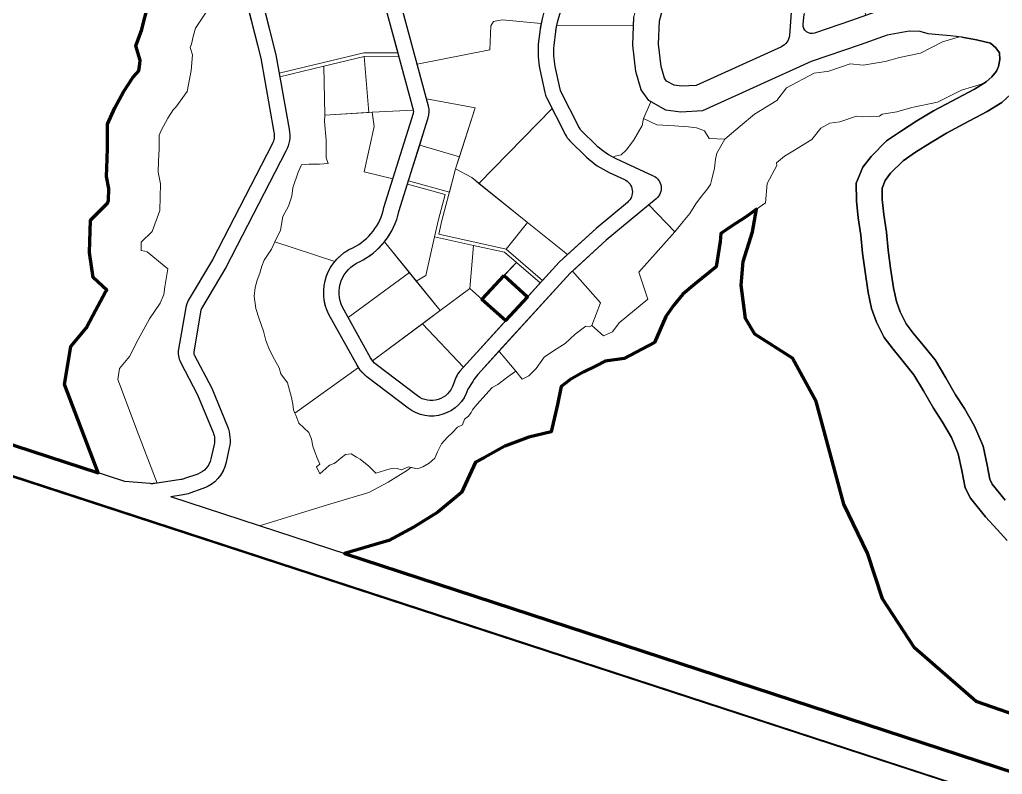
# Model space of a CAD drawing. Header units: millimetres. Extents: x 217071 to 255721, y 463380 to 469875.
# Drawn here: x 240326 to 240898, y 466679 to 467118 of the extents above; entities that cross this region are included whole.
import ezdxf

# ---------------------------------------------------------------- set-up
doc = ezdxf.new("R2010")
doc.units = ezdxf.units.MM
for name, color, linetype, lineweight in [('International_Boundary', 1, 'Continuous', 35), ('P_Dryport', 252, 'Continuous', 0), ('P_Industrial small', 233, 'Continuous', 0), ('P_Parking', 253, 'Continuous', 0), ('P_Protected Zone', 102, 'Continuous', 0), ('P_Residential', 2, 'Continuous', 0), ('P_Service', 33, 'Continuous', 0), ('P_Steep Slope', 74, 'Continuous', 0), ('PROPOSED ROAD', 250, 'Continuous', 30)]:
    doc.layers.add(name, color=color, linetype=linetype, lineweight=lineweight)
doc.layers.add('P_Biological Co', color=62, linetype='Continuous', lineweight=0, true_color=0xa0d600)
doc.layers.add('P_Recreation', color=53, linetype='Continuous', lineweight=0, true_color=0xd1d969)

msp = doc.modelspace()

# ---------------------------------------------------------------- linework, layer by layer
at = {"layer": 'International_Boundary'}
msp.add_lwpolyline([(240311.92, 466855.34), (238835.16, 467337.35), (237536.53, 467368.17), (237536.53, 466868.02), (238749.86, 466839.24), (240156.77, 466380.02), (241406.03, 465972.26), (242718.9, 465543.74), (243223.76, 465158.14), (243328.03, 465078.51), (243328.03, 465707.66), (242954.84, 465992.69), (241561.17, 466447.58)], close=True, dxfattribs=at)
msp.add_lwpolyline([(240311.92, 466855.34), (238835.16, 467337.35), (237536.53, 467368.17), (237536.53, 466868.02), (238749.86, 466839.24), (240156.77, 466380.02), (241406.03, 465972.26), (242718.9, 465543.74), (243223.76, 465158.14), (243328.03, 465078.51), (243328.03, 465707.66), (242954.84, 465992.69), (241561.17, 466447.58)], close=True, dxfattribs=at)
at = {"layer": 'P_Biological Co'}
msp.add_lwpolyline([(241047.45, 466615.26), (239728.74, 467046.78), (239825.38, 466882.5), (240020.6, 466713.13), (240038.46, 466697.64), (240121.94, 466625.21)], dxfattribs=at)
msp.add_lwpolyline([(241047.45, 466615.26), (239728.74, 467046.78), (239825.38, 466882.5), (240020.6, 466713.13), (240038.46, 466697.64), (240121.94, 466625.21)], dxfattribs=at)
msp.add_lwpolyline([(241047.45, 466615.26), (239728.74, 467046.78), (239825.38, 466882.5), (240020.6, 466713.13), (240038.46, 466697.64), (240121.94, 466625.21)], dxfattribs=at)
at = {"layer": 'P_Dryport'}
for points in [[(240236.14, 466898.63), (240371.77, 466854.25), (240352.31, 466905.65), (240355.94, 466927.83), (240364.86, 466938.63), (240368.66, 466945.99), (240376.16, 466959.63), (240376.79, 466960.57), (240368.92, 466968.03), (240366.77, 466982.53), (240367.29, 467001.42), (240377.31, 467011.39), (240377.83, 467012.82), (240378.05, 467019.88), (240376.6, 467026.87), (240377.02, 467036.86), (240377.25, 467043.56), (240377.25, 467057.35), (240381.5, 467066.9), (240386.49, 467076.2), (240391.92, 467084.52), (240394.15, 467086.79), (240395.41, 467088.47), (240396.12, 467092.53), (240396.29, 467094.57), (240393.8, 467102.86), (240397.3, 467112.49), (240398.09, 467115.8), (240400.83, 467125.95)], [(240915.48, 466709.89), (240882.93, 466721.18), (240847.06, 466752.38), (240828.46, 466780.93), (240819.82, 466807.48), (240805.87, 466836.03), (240797.24, 466868.56), (240789.93, 466895.78), (240775.98, 466921.01), (240754.06, 466934.95), (240748.74, 466944.24), (240746.09, 466963.5), (240747.41, 466977.44), (240752.73, 466994.7), (240755.2, 467007.86), (240749.32, 467003.64), (240739.89, 466997.54), (240734.37, 466993.66), (240733.96, 466989), (240731.55, 466974.32), (240719.41, 466964.26), (240712.28, 466958.3), (240706.96, 466951.87), (240702.23, 466945.41), (240695.72, 466930.22), (240677.99, 466920.92), (240666.91, 466919.26), (240661.67, 466916.57), (240654.16, 466912.87), (240646.43, 466908.37), (240641.34, 466904.57), (240639.34, 466894.01), (240635.61, 466878.19), (240622.59, 466875.05), (240608.58, 466869.77), (240596.77, 466863.17), (240591.53, 466860.54), (240583.3, 466842.91), (240569.5, 466831.39), (240555.71, 466822.87), (240540.98, 466814.95), (240515.28, 466807.29), (240905.85, 466679.48)]]:
    msp.add_lwpolyline(points, dxfattribs=at)
at = {"layer": 'P_Dryport', "lineweight": 80}
for points in [[(240236.14, 466898.63), (240371.77, 466854.25), (240352.31, 466905.65), (240355.94, 466927.83), (240364.86, 466938.63), (240368.66, 466945.99), (240376.16, 466959.63), (240376.79, 466960.57), (240368.92, 466968.03), (240366.77, 466982.53), (240367.29, 467001.42), (240377.31, 467011.39), (240377.83, 467012.82), (240378.05, 467019.88), (240376.6, 467026.87), (240377.02, 467036.86), (240377.25, 467043.56), (240377.25, 467057.35), (240381.5, 467066.9), (240386.49, 467076.2), (240391.92, 467084.52), (240394.15, 467086.79), (240395.41, 467088.47), (240396.12, 467092.53), (240396.29, 467094.57), (240393.8, 467102.86), (240397.3, 467112.49), (240398.09, 467115.8), (240400.83, 467125.95)], [(240915.48, 466709.89), (240882.93, 466721.18), (240847.06, 466752.38), (240828.46, 466780.93), (240819.82, 466807.48), (240805.87, 466836.03), (240797.24, 466868.56), (240789.93, 466895.78), (240775.98, 466921.01), (240754.06, 466934.95), (240748.74, 466944.24), (240746.09, 466963.5), (240747.41, 466977.44), (240752.73, 466994.7), (240755.2, 467007.86), (240749.32, 467003.64), (240739.89, 466997.54), (240734.37, 466993.66), (240733.96, 466989), (240731.55, 466974.32), (240719.41, 466964.26), (240712.28, 466958.3), (240706.96, 466951.87), (240702.23, 466945.41), (240695.72, 466930.22), (240677.99, 466920.92), (240666.91, 466919.26), (240661.67, 466916.57), (240654.16, 466912.87), (240646.43, 466908.37), (240641.34, 466904.57), (240639.34, 466894.01), (240635.61, 466878.19), (240622.59, 466875.05), (240608.58, 466869.77), (240596.77, 466863.17), (240591.53, 466860.54), (240583.3, 466842.91), (240569.5, 466831.39), (240555.71, 466822.87), (240540.98, 466814.95), (240515.28, 466807.29), (240905.85, 466679.48)], [(240915.48, 466709.89), (240882.93, 466721.18), (240847.06, 466752.38), (240828.46, 466780.93), (240819.82, 466807.48), (240805.87, 466836.03), (240797.24, 466868.56), (240789.93, 466895.78), (240775.98, 466921.01), (240754.06, 466934.95), (240748.74, 466944.24), (240746.09, 466963.5), (240747.41, 466977.44), (240752.73, 466994.7), (240755.2, 467007.86), (240749.32, 467003.64), (240739.89, 466997.54), (240734.37, 466993.66), (240733.96, 466989), (240731.55, 466974.32), (240719.41, 466964.26), (240712.28, 466958.3), (240706.96, 466951.87), (240702.23, 466945.41), (240695.72, 466930.22), (240677.99, 466920.92), (240666.91, 466919.26), (240661.67, 466916.57), (240654.16, 466912.87), (240646.43, 466908.37), (240641.34, 466904.57), (240639.34, 466894.01), (240635.61, 466878.19), (240622.59, 466875.05), (240608.58, 466869.77), (240596.77, 466863.17), (240591.53, 466860.54), (240583.3, 466842.91), (240569.5, 466831.39), (240555.71, 466822.87), (240540.98, 466814.95), (240515.28, 466807.29), (240905.85, 466679.48)]]:
    msp.add_lwpolyline(points, dxfattribs=at)
at = {"layer": 'P_Industrial small'}
for points in [[(240628.08, 467103.98), (240628.08, 467103.98), (240629.09, 467112.57, -0.010253), (240629.74, 467115.96), (240606.94, 467118.07), (240601.96, 467117.08), (240600.44, 467114.56), (240599.8, 467100.58), (240557.53, 467092.29), (240562.97, 467072.13), (240591.32, 467066.89), (240579.95, 467031.24), (240589.28, 467026.26), (240593.5, 467022.86), (240636.08, 467066.51), (240632.85, 467072.89, -0.064091), (240631.82, 467075.78), (240628.92, 467089.19, -0.067301)], [(240683.03, 467103.31), (240683.52, 467114.77), (240638.63, 467114.51, 0.010958), (240638, 467111.29), (240637.04, 467103.11, 0.065895), (240637.74, 467090.99), (240640.62, 467077.68, 0.064091), (240640.88, 467076.96), (240651.96, 467055.1, 0.081498), (240652.53, 467054.31), (240662.41, 467044.61, 0.06178), (240671.55, 467038.15), (240672.8, 467038.62), (240676.35, 467039.49), (240679.21, 467042.13), (240683.49, 467047.8), (240688.51, 467056.58), (240689.38, 467060.64), (240693.63, 467070.39), (240692.5, 467071.03), (240687.96, 467077.32), (240684.78, 467087.93)], [(240683.03, 467103.31), (240683.52, 467114.77), (240638.63, 467114.51, 0.010958), (240638, 467111.29), (240637.04, 467103.11, 0.065895), (240637.74, 467090.99), (240640.62, 467077.68, 0.064091), (240640.88, 467076.96), (240651.96, 467055.1, 0.081498), (240652.53, 467054.31), (240662.41, 467044.61, 0.06178), (240671.55, 467038.15), (240672.8, 467038.62), (240676.35, 467039.49), (240679.21, 467042.13), (240683.49, 467047.8), (240688.51, 467056.58), (240689.38, 467060.64), (240693.63, 467070.39), (240692.5, 467071.03), (240687.96, 467077.32), (240684.78, 467087.93)], [(240591.32, 467066.89), (240562.97, 467072.13), (240564.14, 467067.81, -0.142604), (240564.01, 467061.1), (240559.04, 467045.17), (240582.23, 467038.37)], [(240532.47, 467055.98), (240531.39, 467064.25), (240503.7, 467062.5), (240503.5, 467058.79), (240504.49, 467048), (240504.47, 467044.08), (240504.52, 467037.74), (240505.75, 467034.37), (240500.64, 467034.05), (240494.4, 467034.01), (240490.16, 467033.58), (240488.19, 467029.35), (240485.24, 467020.21), (240484.64, 467015.36), (240482.73, 467009.64), (240479.24, 467003.65), (240477.92, 466995.68), (240474.7, 466988.88), (240509.54, 466977.28, -0.118256), (240520.15, 466985.38, 0.229406), (240538.22, 467008.72), (240543.44, 467025.42), (240526.66, 467029.6)], [(240555.42, 467063.78, 0.142604), (240555.45, 467065.46), (240531.39, 467064.25), (240531.53, 467062.84), (240532.47, 467055.98), (240526.66, 467029.6), (240543.44, 467025.42)], [(240643.93, 467051.03), (240636.08, 467066.51), (240593.5, 467022.86), (240621.75, 467000.09), (240645.02, 466981.34), (240661.69, 466996.61), (240679.93, 467011.69, 0.552983), (240678.17, 467025.12), (240669.31, 467029.19, -0.073062), (240656.22, 467038.08), (240646.23, 467047.89, -0.081498)], [(240736.62, 467048.65), (240727.62, 467049.05), (240724.83, 467053.43), (240720.11, 467055.14), (240715.55, 467055.84), (240712.34, 467055.88), (240707.37, 467056.32), (240697.04, 467057.02), (240689.38, 467060.64), (240688.51, 467056.58), (240683.49, 467047.8), (240679.21, 467042.13), (240676.35, 467039.49), (240672.8, 467038.62), (240671.55, 467038.15, 0.009948), (240673.16, 467037.33), (240694.95, 467027.32, -0.552983), (240696.71, 467013.88), (240692.37, 467010.3), (240707.57, 466994.58), (240712.37, 467000.67), (240716.21, 467005.31), (240719.76, 467010.94), (240723.08, 467015.39), (240725.97, 467018.91), (240728.25, 467022.24), (240729.13, 467025.23), (240730.57, 467031.71), (240731.29, 467036.91), (240732.05, 467040.41)], [(240573.9, 467016.38), (240551.92, 467022.38), (240546.93, 467006.42, -0.114883), (240538.53, 466988.89), (240557.06, 466965.96), (240562.67, 466969.11), (240567.72, 466991.66), (240569.98, 467001.73)], [(240509.54, 466977.28), (240474.7, 466988.88), (240472.71, 466984.59), (240468.51, 466978.09), (240467.04, 466974.62), (240465.9, 466970.58), (240464.38, 466966.46), (240463.29, 466962.15), (240462.68, 466957.14), (240463.67, 466949.94), (240465.56, 466943.95), (240468.14, 466936.87), (240469.42, 466931.31), (240471.53, 466925.96), (240474.56, 466920.38), (240477.29, 466915.34), (240478.2, 466911.97), (240482.08, 466906.7), (240484.35, 466898.25), (240485.1, 466894.37), (240485.55, 466891.01), (240486.38, 466889.07), (240523.38, 466915.59, -0.018904), (240522.57, 466916.95), (240506.09, 466946.53, -0.293752)], [(240553, 466970.98), (240538.53, 466988.89, -0.110263), (240523.94, 466977.21, 0.426396), (240514.07, 466950.7), (240517.36, 466944.8)], [(240553, 466970.98), (240517.36, 466944.8), (240530.46, 466921.28, 0.042818), (240531.58, 466919.56), (240570.97, 466948.75)], [(240560.71, 466941.15), (240531.58, 466919.56, 0.064237), (240533.77, 466917.4), (240557.81, 466899.1, 0.523579), (240578.47, 466905.62), (240580.15, 466909.85, -0.090523), (240582.43, 466913.5), (240584.51, 466915.78)], [(240581.07, 466880.83), (240583.91, 466882.25), (240585.09, 466885.59), (240587.53, 466887.32), (240588.94, 466889.39), (240589.85, 466891), (240592.22, 466894.18), (240601.17, 466903.91), (240604.51, 466905.7), (240610.29, 466910.1), (240615.07, 466913.48), (240608.74, 466920.93), (240605.54, 466924.66), (240605.19, 466925.12), (240592.84, 466911.56, 0.082311), (240590.01, 466907.57), (240587.07, 466902.96, -0.523), (240552.34, 466891.95), (240528.32, 466910.24, -0.087298), (240523.38, 466915.59), (240486.38, 466889.07), (240486.91, 466887.84), (240488.6, 466883.2), (240494.53, 466877.79), (240495.93, 466873.95), (240496.73, 466869.89), (240498.03, 466866.6), (240499.09, 466863.33), (240500.88, 466859.28), (240498.87, 466857.73), (240500.79, 466853.78), (240504.43, 466856.88), (240506.5, 466858.68), (240509.3, 466859.77), (240510.55, 466860.73), (240513.29, 466863.05), (240515.9, 466864.91), (240519.06, 466865.38), (240522.16, 466863.51), (240524.28, 466862.18), (240529.44, 466858.15), (240531.57, 466855.97), (240533.41, 466854.08), (240538.45, 466855.7), (240541.88, 466856.6), (240545.94, 466856.91), (240548.36, 466856.09), (240552.58, 466857.81), (240557.73, 466856.54), (240560.83, 466857.78), (240564.62, 466859.98), (240567.75, 466862.86), (240569.45, 466866.51), (240571.79, 466871.25), (240574.97, 466874.82), (240578.03, 466877.86)]]:
    msp.add_lwpolyline(points, format="xyb", close=True, dxfattribs=at)
for points in [[(240526.77, 467096.78), (240503.12, 467091.1), (240503.7, 467062.5), (240529.32, 467064.12)], [(240546.95, 467096.95), (240526.77, 467096.78), (240529.32, 467064.12), (240531.39, 467064.25), (240555.45, 467065.46)], [(240582.23, 467038.37), (240559.04, 467045.17), (240552.52, 467024.3), (240576.35, 467017.78), (240579.95, 467031.24)], [(240589.28, 467026.26), (240579.95, 467031.24), (240578.36, 467025.27), (240571.92, 467001.26), (240570.11, 466993.19), (240609.39, 466984.62), (240621.75, 467000.09)], [(240686.53, 466971.13), (240707.57, 466994.58), (240692.37, 467010.3), (240667.6, 466989.82), (240647.9, 466971.78), (240664.35, 466953.22), (240659.32, 466940.18), (240665.98, 466934.06), (240671.25, 466936.46), (240675.18, 466941.67), (240691.92, 466955.36)], [(240645.02, 466981.34), (240621.75, 467000.09), (240609.39, 466984.62), (240630.6, 466966.38), (240640.29, 466977.01)], [(240590.44, 466986.7), (240567.72, 466991.66), (240562.67, 466969.11), (240557.06, 466965.96), (240570.97, 466948.75), (240588.25, 466961.56)], [(240655.82, 466939.75), (240657.85, 466939.26), (240659.32, 466940.18), (240664.35, 466953.22), (240647.9, 466971.78), (240646.67, 466970.65), (240605.19, 466925.12), (240605.54, 466924.66), (240608.74, 466920.93), (240615.07, 466913.48), (240618.62, 466908.93), (240622.64, 466910.86), (240626.89, 466915.04), (240631.54, 466921.56), (240637.56, 466925.68), (240643.65, 466929.64), (240649.46, 466935.06)], [(240588.25, 466961.56), (240570.97, 466948.75), (240560.71, 466941.15), (240584.51, 466915.78), (240609.24, 466942.93)]]:
    msp.add_lwpolyline(points, close=True, dxfattribs=at)
at = {"layer": 'P_Parking'}
msp.add_lwpolyline([(240608.08, 466969.12), (240595.18, 466955.41), (240609.24, 466942.93), (240621.77, 466956.68)], close=True, dxfattribs=at)
at = {"layer": 'P_Parking', "lineweight": 80}
msp.add_lwpolyline([(240608.08, 466969.12), (240595.18, 466955.41), (240609.24, 466942.93), (240621.77, 466956.68)], close=True, dxfattribs=at)
at = {"layer": 'P_Protected Zone'}
msp.add_lwpolyline([(240400.83, 467125.95), (240398.09, 467115.8), (240397.3, 467112.49), (240393.8, 467102.86), (240396.29, 467094.57), (240396.12, 467092.53), (240395.41, 467088.47), (240394.15, 467086.79), (240391.92, 467084.52), (240386.49, 467076.2), (240381.5, 467066.9), (240377.25, 467057.35), (240377.25, 467043.56), (240377.02, 467036.86), (240376.6, 467026.87), (240378.05, 467019.88), (240377.83, 467012.82), (240377.31, 467011.39), (240367.29, 467001.42), (240366.77, 466982.53), (240368.92, 466968.03), (240376.79, 466960.57), (240376.16, 466959.63), (240368.66, 466945.99), (240364.86, 466938.63), (240355.94, 466927.83), (240352.31, 466905.65), (240371.77, 466854.25), (240387.3, 466849.17), (240402.04, 466847.99, 0.0572), (240404.78, 466848.08), (240406.11, 466848.28), (240395.33, 466876.71), (240383.2, 466908.68), (240384.24, 466914.98), (240390.03, 466922), (240395.14, 466931.87), (240401.76, 466943.93), (240408, 466953.09), (240410, 466958.11), (240410.7, 466962.7), (240412.47, 466973.07), (240400.37, 466982.98), (240398.96, 466983.29), (240396.92, 466983.74), (240396.83, 466984.33), (240396.95, 466988.61), (240403.21, 466994.84), (240407.66, 467007.07), (240408.15, 467022.5), (240406.73, 467029.34), (240407, 467035.72), (240407.25, 467043.05), (240407.25, 467050.97), (240408.45, 467053.69), (240412.31, 467060.88), (240415.4, 467065.6), (240416.97, 467067.2), (240423.73, 467076.27), (240425.89, 467088.64), (240426.68, 467097.7), (240425.39, 467101.97), (240426.08, 467103.87), (240427.17, 467108.41), (240428.49, 467113.31), (240435.86, 467124.22)], format="xyb", dxfattribs=at)
msp.add_lwpolyline([(240400.83, 467125.95), (240398.09, 467115.8), (240397.3, 467112.49), (240393.8, 467102.86), (240396.29, 467094.57), (240396.12, 467092.53), (240395.41, 467088.47), (240394.15, 467086.79), (240391.92, 467084.52), (240386.49, 467076.2), (240381.5, 467066.9), (240377.25, 467057.35), (240377.25, 467043.56), (240377.02, 467036.86), (240376.6, 467026.87), (240378.05, 467019.88), (240377.83, 467012.82), (240377.31, 467011.39), (240367.29, 467001.42), (240366.77, 466982.53), (240368.92, 466968.03), (240376.79, 466960.57), (240376.16, 466959.63), (240368.66, 466945.99), (240364.86, 466938.63), (240355.94, 466927.83), (240352.31, 466905.65), (240371.77, 466854.25), (240387.3, 466849.17), (240402.04, 466847.99, 0.0572), (240404.78, 466848.08), (240406.11, 466848.28), (240395.33, 466876.71), (240383.2, 466908.68), (240384.24, 466914.98), (240390.03, 466922), (240395.14, 466931.87), (240401.76, 466943.93), (240408, 466953.09), (240410, 466958.11), (240410.7, 466962.7), (240412.47, 466973.07), (240400.37, 466982.98), (240398.96, 466983.29), (240396.92, 466983.74), (240396.83, 466984.33), (240396.95, 466988.61), (240403.21, 466994.84), (240407.66, 467007.07), (240408.15, 467022.5), (240406.73, 467029.34), (240407, 467035.72), (240407.25, 467043.05), (240407.25, 467050.97), (240408.45, 467053.69), (240412.31, 467060.88), (240415.4, 467065.6), (240416.97, 467067.2), (240423.73, 467076.27), (240425.89, 467088.64), (240426.68, 467097.7), (240425.39, 467101.97), (240426.08, 467103.87), (240427.17, 467108.41), (240428.49, 467113.31), (240435.86, 467124.22)], format="xyb", dxfattribs=at)
msp.add_lwpolyline([(240760.32, 467011.54), (240761.26, 467022.83), (240767, 467033.28), (240766.76, 467034.74), (240771.33, 467038.68), (240776.33, 467041.58), (240787.38, 467048.38), (240792.51, 467055.05), (240797.76, 467057.88), (240803.62, 467058.68), (240813.24, 467061.93), (240816.63, 467061.6), (240826.71, 467062.02), (240828.28, 467063.07), (240836.78, 467064.42), (240845.63, 467067.05), (240860.48, 467070.05), (240874.55, 467077.22), (240887.3, 467080.98), (240888.92, 467082.01), (240892.18, 467084.93), (240894.76, 467088.1), (240896.03, 467090.87), (240896.85, 467094.94), (240896.65, 467098.77), (240894.41, 467101.71), (240891.38, 467104.56), (240883.28, 467106.37), (240874.63, 467107.91), (240873.24, 467108.11), (240863.4, 467105.2), (240850.52, 467098.65), (240838.37, 467096.19), (240830.11, 467093.74), (240817.19, 467091.68), (240809.74, 467092.41), (240796.74, 467088.02), (240794.49, 467087.72), (240788.73, 467087.1), (240772.64, 467078.41), (240766.96, 467071.04), (240760.93, 467067.33), (240753.87, 467063.23), (240745.62, 467056.13), (240736.62, 467048.65), (240732.05, 467040.41), (240731.29, 467036.91), (240730.57, 467031.71), (240729.13, 467025.23), (240728.25, 467022.24), (240725.97, 467018.91), (240723.08, 467015.39), (240719.76, 467010.94), (240716.21, 467005.31), (240712.37, 467000.67), (240707.57, 466994.58), (240686.53, 466971.13), (240691.92, 466955.36), (240675.18, 466941.67), (240671.25, 466936.46), (240665.98, 466934.06), (240659.32, 466940.18), (240657.85, 466939.26), (240655.82, 466939.75), (240649.46, 466935.06), (240643.65, 466929.64), (240637.56, 466925.68), (240631.54, 466921.56), (240626.89, 466915.04), (240622.64, 466910.86), (240618.62, 466908.93), (240615.07, 466913.48), (240610.29, 466910.1), (240604.51, 466905.7), (240601.17, 466903.91), (240592.22, 466894.18), (240589.85, 466891), (240588.94, 466889.39), (240587.53, 466887.32), (240585.09, 466885.59), (240583.91, 466882.25), (240581.07, 466880.83), (240578.03, 466877.86), (240574.97, 466874.82), (240571.79, 466871.25), (240569.45, 466866.51), (240567.75, 466862.86), (240564.62, 466859.98), (240560.83, 466857.78), (240557.73, 466856.54), (240553.93, 466857.47), (240551.91, 466855.79), (240540.71, 466848.87), (240529.47, 466842.82), (240505.29, 466835.61), (240465.76, 466823.49), (240515.28, 466807.29), (240540.98, 466814.95), (240555.71, 466822.87), (240569.5, 466831.39), (240583.3, 466842.91), (240591.53, 466860.54), (240596.77, 466863.17), (240608.58, 466869.77), (240622.59, 466875.05), (240635.61, 466878.19), (240639.34, 466894.01), (240641.34, 466904.57), (240646.43, 466908.37), (240654.16, 466912.87), (240661.67, 466916.57), (240666.91, 466919.26), (240677.99, 466920.92), (240695.72, 466930.22), (240702.23, 466945.41), (240706.96, 466951.87), (240712.28, 466958.3), (240719.41, 466964.26), (240731.55, 466974.32), (240733.96, 466989), (240734.37, 466993.66), (240739.89, 466997.54), (240749.32, 467003.64), (240755.2, 467007.86)], close=True, dxfattribs=at)
msp.add_lwpolyline([(240760.32, 467011.54), (240761.26, 467022.83), (240767, 467033.28), (240766.76, 467034.74), (240771.33, 467038.68), (240776.33, 467041.58), (240787.38, 467048.38), (240792.51, 467055.05), (240797.76, 467057.88), (240803.62, 467058.68), (240813.24, 467061.93), (240816.63, 467061.6), (240826.71, 467062.02), (240828.28, 467063.07), (240836.78, 467064.42), (240845.63, 467067.05), (240860.48, 467070.05), (240874.55, 467077.22), (240887.3, 467080.98), (240888.92, 467082.01), (240892.18, 467084.93), (240894.76, 467088.1), (240896.03, 467090.87), (240896.85, 467094.94), (240896.65, 467098.77), (240894.41, 467101.71), (240891.38, 467104.56), (240883.28, 467106.37), (240874.63, 467107.91), (240873.24, 467108.11), (240863.4, 467105.2), (240850.52, 467098.65), (240838.37, 467096.19), (240830.11, 467093.74), (240817.19, 467091.68), (240809.74, 467092.41), (240796.74, 467088.02), (240794.49, 467087.72), (240788.73, 467087.1), (240772.64, 467078.41), (240766.96, 467071.04), (240760.93, 467067.33), (240753.87, 467063.23), (240745.62, 467056.13), (240736.62, 467048.65), (240732.05, 467040.41), (240731.29, 467036.91), (240730.57, 467031.71), (240729.13, 467025.23), (240728.25, 467022.24), (240725.97, 467018.91), (240723.08, 467015.39), (240719.76, 467010.94), (240716.21, 467005.31), (240712.37, 467000.67), (240707.57, 466994.58), (240686.53, 466971.13), (240691.92, 466955.36), (240675.18, 466941.67), (240671.25, 466936.46), (240665.98, 466934.06), (240659.32, 466940.18), (240657.85, 466939.26), (240655.82, 466939.75), (240649.46, 466935.06), (240643.65, 466929.64), (240637.56, 466925.68), (240631.54, 466921.56), (240626.89, 466915.04), (240622.64, 466910.86), (240618.62, 466908.93), (240615.07, 466913.48), (240610.29, 466910.1), (240604.51, 466905.7), (240601.17, 466903.91), (240592.22, 466894.18), (240589.85, 466891), (240588.94, 466889.39), (240587.53, 466887.32), (240585.09, 466885.59), (240583.91, 466882.25), (240581.07, 466880.83), (240578.03, 466877.86), (240574.97, 466874.82), (240571.79, 466871.25), (240569.45, 466866.51), (240567.75, 466862.86), (240564.62, 466859.98), (240560.83, 466857.78), (240557.73, 466856.54), (240553.93, 466857.47), (240551.91, 466855.79), (240540.71, 466848.87), (240529.47, 466842.82), (240505.29, 466835.61), (240465.76, 466823.49), (240515.28, 466807.29), (240540.98, 466814.95), (240555.71, 466822.87), (240569.5, 466831.39), (240583.3, 466842.91), (240591.53, 466860.54), (240596.77, 466863.17), (240608.58, 466869.77), (240622.59, 466875.05), (240635.61, 466878.19), (240639.34, 466894.01), (240641.34, 466904.57), (240646.43, 466908.37), (240654.16, 466912.87), (240661.67, 466916.57), (240666.91, 466919.26), (240677.99, 466920.92), (240695.72, 466930.22), (240702.23, 466945.41), (240706.96, 466951.87), (240712.28, 466958.3), (240719.41, 466964.26), (240731.55, 466974.32), (240733.96, 466989), (240734.37, 466993.66), (240739.89, 466997.54), (240749.32, 467003.64), (240755.2, 467007.86)], close=True, dxfattribs=at)
msp.add_lwpolyline([(240760.32, 467011.54), (240761.26, 467022.83), (240767, 467033.28), (240766.76, 467034.74), (240771.33, 467038.68), (240776.33, 467041.58), (240787.38, 467048.38), (240792.51, 467055.05), (240797.76, 467057.88), (240803.62, 467058.68), (240813.24, 467061.93), (240816.63, 467061.6), (240826.71, 467062.02), (240828.28, 467063.07), (240836.78, 467064.42), (240845.63, 467067.05), (240860.48, 467070.05), (240874.55, 467077.22), (240887.3, 467080.98), (240888.92, 467082.01), (240892.18, 467084.93), (240894.76, 467088.1), (240896.03, 467090.87), (240896.85, 467094.94), (240896.65, 467098.77), (240894.41, 467101.71), (240891.38, 467104.56), (240883.28, 467106.37), (240874.63, 467107.91), (240873.24, 467108.11), (240863.4, 467105.2), (240850.52, 467098.65), (240838.37, 467096.19), (240830.11, 467093.74), (240817.19, 467091.68), (240809.74, 467092.41), (240796.74, 467088.02), (240794.49, 467087.72), (240788.73, 467087.1), (240772.64, 467078.41), (240766.96, 467071.04), (240760.93, 467067.33), (240753.87, 467063.23), (240745.62, 467056.13), (240736.62, 467048.65), (240732.05, 467040.41), (240731.29, 467036.91), (240730.57, 467031.71), (240729.13, 467025.23), (240728.25, 467022.24), (240725.97, 467018.91), (240723.08, 467015.39), (240719.76, 467010.94), (240716.21, 467005.31), (240712.37, 467000.67), (240707.57, 466994.58), (240686.53, 466971.13), (240691.92, 466955.36), (240675.18, 466941.67), (240671.25, 466936.46), (240665.98, 466934.06), (240659.32, 466940.18), (240657.85, 466939.26), (240655.82, 466939.75), (240649.46, 466935.06), (240643.65, 466929.64), (240637.56, 466925.68), (240631.54, 466921.56), (240626.89, 466915.04), (240622.64, 466910.86), (240618.62, 466908.93), (240615.07, 466913.48), (240610.29, 466910.1), (240604.51, 466905.7), (240601.17, 466903.91), (240592.22, 466894.18), (240589.85, 466891), (240588.94, 466889.39), (240587.53, 466887.32), (240585.09, 466885.59), (240583.91, 466882.25), (240581.07, 466880.83), (240578.03, 466877.86), (240574.97, 466874.82), (240571.79, 466871.25), (240569.45, 466866.51), (240567.75, 466862.86), (240564.62, 466859.98), (240560.83, 466857.78), (240557.73, 466856.54), (240553.93, 466857.47), (240551.91, 466855.79), (240540.71, 466848.87), (240529.47, 466842.82), (240505.29, 466835.61), (240465.76, 466823.49), (240515.28, 466807.29), (240540.98, 466814.95), (240555.71, 466822.87), (240569.5, 466831.39), (240583.3, 466842.91), (240591.53, 466860.54), (240596.77, 466863.17), (240608.58, 466869.77), (240622.59, 466875.05), (240635.61, 466878.19), (240639.34, 466894.01), (240641.34, 466904.57), (240646.43, 466908.37), (240654.16, 466912.87), (240661.67, 466916.57), (240666.91, 466919.26), (240677.99, 466920.92), (240695.72, 466930.22), (240702.23, 466945.41), (240706.96, 466951.87), (240712.28, 466958.3), (240719.41, 466964.26), (240731.55, 466974.32), (240733.96, 466989), (240734.37, 466993.66), (240739.89, 466997.54), (240749.32, 467003.64), (240755.2, 467007.86)], close=True, dxfattribs=at)
at = {"layer": 'P_Recreation'}
msp.add_lwpolyline([(240615.35, 466976.85), (240608.47, 466982.77), (240590.44, 466986.7), (240588.25, 466961.56), (240595.18, 466955.41)], close=True, dxfattribs=at)
msp.add_lwpolyline([(240615.35, 466976.85), (240608.47, 466982.77), (240590.44, 466986.7), (240588.25, 466961.56), (240595.18, 466955.41)], close=True, dxfattribs=at)
at = {"layer": 'P_Residential'}
for points in [[(240778.58, 467160.44, 0.134959), (240776.24, 467166.36), (240768.19, 467177.09), (240710.01, 467159.51), (240708.02, 467151.88), (240698.65, 467117.42), (240698.07, 467103.84), (240699.53, 467090.95), (240701.6, 467084.05), (240702.76, 467082.45), (240707.1, 467079.97), (240711.52, 467079.44), (240720, 467079.91), (240769.58, 467102.36, 0.272305), (240774.25, 467108.99), (240775.36, 467122.44), (240779.86, 467142.56, 0.081958), (240780.08, 467146.47)], [(240813.64, 467137.38), (240784.79, 467130.27), (240782.79, 467121.31), (240782.31, 467115.45, 0.5419), (240788.93, 467110.32), (240818.77, 467120.73)]]:
    msp.add_lwpolyline(points, format="xyb", close=True, dxfattribs=at)
at = {"layer": 'P_Service'}
msp.add_lwpolyline([(240629.25, 466964.9), (240615.35, 466976.85), (240608.08, 466969.12), (240621.77, 466956.68)], close=True, dxfattribs=at)
msp.add_lwpolyline([(240629.25, 466964.9), (240615.35, 466976.85), (240608.08, 466969.12), (240621.77, 466956.68)], close=True, dxfattribs=at)
at = {"layer": 'P_Steep Slope'}
for points in [[(240693.52, 467155.74), (240701.81, 467187.53), (240703.32, 467203.4), (240700.3, 467219.68), (240695.1, 467228.43), (240689.29, 467234.1), (240685.05, 467237.25), (240675.06, 467241.9), (240663.01, 467243.54), (240656.2, 467243.61), (240664, 467241.74, -0.381844), (240687.98, 467193.19), (240684.25, 467182.06, -0.128433), (240681.48, 467177.82), (240671.16, 467168.46, 0.072364), (240657.07, 467151.37), (240644.78, 467131.91, 0.061799), (240638.63, 467114.51), (240683.52, 467114.77), (240683.73, 467119.74)], [(240693.52, 467155.74), (240701.81, 467187.53), (240703.32, 467203.4), (240700.3, 467219.68), (240695.1, 467228.43), (240689.29, 467234.1), (240685.05, 467237.25), (240675.06, 467241.9), (240663.01, 467243.54), (240656.2, 467243.61), (240664, 467241.74, -0.381844), (240687.98, 467193.19), (240684.25, 467182.06, -0.128433), (240681.48, 467177.82), (240671.16, 467168.46, 0.072364), (240657.07, 467151.37), (240644.78, 467131.91, 0.061799), (240638.63, 467114.51), (240683.52, 467114.77), (240683.73, 467119.74)], [(240536.4, 467135.99), (240535.26, 467147.68, 0.557526), (240523.53, 467154.7), (240501.25, 467143.8), (240469.59, 467135.89, 0.311017), (240467.34, 467133.34, 0.078978), (240467.95, 467126.79), (240475.29, 467097.61), (240477.2, 467086.94), (240526.53, 467098.78), (240546.41, 467098.94)], [(240536.4, 467135.99), (240535.26, 467147.68, 0.557526), (240523.53, 467154.7), (240501.25, 467143.8), (240469.59, 467135.89, 0.311017), (240467.34, 467133.34, 0.078978), (240467.95, 467126.79), (240475.29, 467097.61), (240477.2, 467086.94), (240526.53, 467098.78), (240546.41, 467098.94)], [(240478.2, 466911.97), (240477.29, 466915.34), (240474.56, 466920.38), (240471.53, 466925.96), (240469.42, 466931.31), (240468.14, 466936.87), (240465.56, 466943.95), (240463.67, 466949.94), (240462.68, 466957.14), (240463.29, 466962.15), (240464.38, 466966.46), (240465.9, 466970.58), (240467.04, 466974.62), (240468.51, 466978.09), (240472.71, 466984.59), (240474.7, 466988.88), (240477.92, 466995.68), (240479.24, 467003.65), (240482.73, 467009.64), (240484.64, 467015.36), (240485.24, 467020.21), (240488.19, 467029.35), (240490.16, 467033.58), (240494.4, 467034.01), (240500.64, 467034.05), (240505.75, 467034.37), (240504.52, 467037.74), (240504.47, 467044.08), (240504.49, 467048), (240503.5, 467058.79), (240503.7, 467062.5), (240503.12, 467091.1), (240477.55, 467084.97), (240483.05, 467054.34, -0.164913), (240481.14, 467041.64), (240446.17, 466973.82), (240432.04, 466950.03, 0.09141), (240431.66, 466949.01), (240427.48, 466924.85, 0.164885), (240427.78, 466922.95), (240437.91, 466903.59), (240447.06, 466881.24, -0.152041), (240448.14, 466868.8), (240446.31, 466860.43, -0.259754), (240432.78, 466845.11), (240425.15, 466842.42, -0.047606), (240421.28, 466841.45), (240414.14, 466840.38), (240465.76, 466823.49), (240505.29, 466835.61), (240529.47, 466842.82), (240540.71, 466848.87), (240551.91, 466855.79), (240553.93, 466857.47), (240552.58, 466857.81), (240548.36, 466856.09), (240545.94, 466856.91), (240541.88, 466856.6), (240538.45, 466855.7), (240533.41, 466854.08), (240531.57, 466855.97), (240529.44, 466858.15), (240524.28, 466862.18), (240522.16, 466863.51), (240519.06, 466865.38), (240515.9, 466864.91), (240513.29, 466863.05), (240510.55, 466860.73), (240509.3, 466859.77), (240506.5, 466858.68), (240504.43, 466856.88), (240500.79, 466853.78), (240498.87, 466857.73), (240500.88, 466859.28), (240499.09, 466863.33), (240498.03, 466866.6), (240496.73, 466869.89), (240495.93, 466873.95), (240494.53, 466877.79), (240488.6, 466883.2), (240486.91, 466887.84), (240486.38, 466889.07), (240485.55, 466891.01), (240485.1, 466894.37), (240484.35, 466898.25), (240482.08, 466906.7)], [(240478.2, 466911.97), (240477.29, 466915.34), (240474.56, 466920.38), (240471.53, 466925.96), (240469.42, 466931.31), (240468.14, 466936.87), (240465.56, 466943.95), (240463.67, 466949.94), (240462.68, 466957.14), (240463.29, 466962.15), (240464.38, 466966.46), (240465.9, 466970.58), (240467.04, 466974.62), (240468.51, 466978.09), (240472.71, 466984.59), (240474.7, 466988.88), (240477.92, 466995.68), (240479.24, 467003.65), (240482.73, 467009.64), (240484.64, 467015.36), (240485.24, 467020.21), (240488.19, 467029.35), (240490.16, 467033.58), (240494.4, 467034.01), (240500.64, 467034.05), (240505.75, 467034.37), (240504.52, 467037.74), (240504.47, 467044.08), (240504.49, 467048), (240503.5, 467058.79), (240503.7, 467062.5), (240503.12, 467091.1), (240477.55, 467084.97), (240483.05, 467054.34, -0.164913), (240481.14, 467041.64), (240446.17, 466973.82), (240432.04, 466950.03, 0.09141), (240431.66, 466949.01), (240427.48, 466924.85, 0.164885), (240427.78, 466922.95), (240437.91, 466903.59), (240447.06, 466881.24, -0.152041), (240448.14, 466868.8), (240446.31, 466860.43, -0.259754), (240432.78, 466845.11), (240425.15, 466842.42, -0.047606), (240421.28, 466841.45), (240414.14, 466840.38), (240465.76, 466823.49), (240505.29, 466835.61), (240529.47, 466842.82), (240540.71, 466848.87), (240551.91, 466855.79), (240553.93, 466857.47), (240552.58, 466857.81), (240548.36, 466856.09), (240545.94, 466856.91), (240541.88, 466856.6), (240538.45, 466855.7), (240533.41, 466854.08), (240531.57, 466855.97), (240529.44, 466858.15), (240524.28, 466862.18), (240522.16, 466863.51), (240519.06, 466865.38), (240515.9, 466864.91), (240513.29, 466863.05), (240510.55, 466860.73), (240509.3, 466859.77), (240506.5, 466858.68), (240504.43, 466856.88), (240500.79, 466853.78), (240498.87, 466857.73), (240500.88, 466859.28), (240499.09, 466863.33), (240498.03, 466866.6), (240496.73, 466869.89), (240495.93, 466873.95), (240494.53, 466877.79), (240488.6, 466883.2), (240486.91, 466887.84), (240486.38, 466889.07), (240485.55, 466891.01), (240485.1, 466894.37), (240484.35, 466898.25), (240482.08, 466906.7)]]:
    msp.add_lwpolyline(points, format="xyb", close=True, dxfattribs=at)
for points in [[(240545.28, 467137.62), (240557.53, 467092.29), (240599.8, 467100.58), (240600.44, 467114.56), (240601.96, 467117.08), (240606.94, 467118.07), (240629.74, 467115.96, -0.06467), (240636.93, 467136.35)], [(240545.28, 467137.62), (240557.53, 467092.29), (240599.8, 467100.58), (240600.44, 467114.56), (240601.96, 467117.08), (240606.94, 467118.07), (240629.74, 467115.96, -0.06467), (240636.93, 467136.35)], [(240435.86, 467124.22), (240428.49, 467113.31), (240427.17, 467108.41), (240426.08, 467103.87), (240425.39, 467101.97), (240426.68, 467097.7), (240425.89, 467088.64), (240423.73, 467076.27), (240416.97, 467067.2), (240415.4, 467065.6), (240412.31, 467060.88), (240408.45, 467053.69), (240407.25, 467050.97), (240407.25, 467043.05), (240407, 467035.72), (240406.73, 467029.34), (240408.15, 467022.5), (240407.66, 467007.07), (240403.21, 466994.84), (240396.95, 466988.61), (240396.83, 466984.33), (240396.92, 466983.74), (240398.96, 466983.29), (240400.37, 466982.98), (240412.47, 466973.07), (240410.7, 466962.7), (240410, 466958.11), (240408, 466953.09), (240401.76, 466943.93), (240395.14, 466931.87), (240390.03, 466922), (240384.24, 466914.98), (240383.2, 466908.68), (240395.33, 466876.71), (240406.11, 466848.28), (240419.94, 466850.35, 0.047606), (240422.15, 466850.91), (240429.78, 466853.6, 0.259754), (240437.51, 466862.35), (240439.34, 466870.72, 0.152041), (240438.73, 466877.83), (240429.74, 466899.79), (240419.81, 466918.77, -0.164885), (240418.61, 466926.38), (240422.79, 466950.54, -0.09141), (240424.3, 466954.63), (240438.43, 466978.42), (240473.15, 467045.77, 0.164804), (240474.19, 467052.75), (240466.48, 467095.72), (240459.22, 467124.58, -0.080363)], [(240435.86, 467124.22), (240428.49, 467113.31), (240427.17, 467108.41), (240426.08, 467103.87), (240425.39, 467101.97), (240426.68, 467097.7), (240425.89, 467088.64), (240423.73, 467076.27), (240416.97, 467067.2), (240415.4, 467065.6), (240412.31, 467060.88), (240408.45, 467053.69), (240407.25, 467050.97), (240407.25, 467043.05), (240407, 467035.72), (240406.73, 467029.34), (240408.15, 467022.5), (240407.66, 467007.07), (240403.21, 466994.84), (240396.95, 466988.61), (240396.83, 466984.33), (240396.92, 466983.74), (240398.96, 466983.29), (240400.37, 466982.98), (240412.47, 466973.07), (240410.7, 466962.7), (240410, 466958.11), (240408, 466953.09), (240401.76, 466943.93), (240395.14, 466931.87), (240390.03, 466922), (240384.24, 466914.98), (240383.2, 466908.68), (240395.33, 466876.71), (240406.11, 466848.28), (240419.94, 466850.35, 0.047606), (240422.15, 466850.91), (240429.78, 466853.6, 0.259754), (240437.51, 466862.35), (240439.34, 466870.72, 0.152041), (240438.73, 466877.83), (240429.74, 466899.79), (240419.81, 466918.77, -0.164885), (240418.61, 466926.38), (240422.79, 466950.54, -0.09141), (240424.3, 466954.63), (240438.43, 466978.42), (240473.15, 467045.77, 0.164804), (240474.19, 467052.75), (240466.48, 467095.72), (240459.22, 467124.58, -0.080363)]]:
    msp.add_lwpolyline(points, format="xyb", dxfattribs=at)
msp.add_lwpolyline([(240760.93, 467067.33), (240766.96, 467071.04), (240772.64, 467078.41), (240788.73, 467087.1), (240794.49, 467087.72), (240796.74, 467088.02), (240809.74, 467092.41), (240817.19, 467091.68), (240830.11, 467093.74), (240838.37, 467096.19), (240850.52, 467098.65), (240863.4, 467105.2), (240873.24, 467108.11), (240868.14, 467108.85), (240861.34, 467109.28), (240855.14, 467109.84), (240850.37, 467111.23), (240843.95, 467111.52), (240831.13, 467109.2), (240815.39, 467103.61), (240786.93, 467093.75), (240723.63, 467065.09), (240711.04, 467064.39), (240702.3, 467065.44), (240693.63, 467070.39), (240689.38, 467060.64), (240697.04, 467057.02), (240707.37, 467056.32), (240712.34, 467055.88), (240715.55, 467055.84), (240720.11, 467055.14), (240724.83, 467053.43), (240727.62, 467049.05), (240736.62, 467048.65), (240745.62, 467056.13), (240753.87, 467063.23)], close=True, dxfattribs=at)
msp.add_lwpolyline([(240760.93, 467067.33), (240766.96, 467071.04), (240772.64, 467078.41), (240788.73, 467087.1), (240794.49, 467087.72), (240796.74, 467088.02), (240809.74, 467092.41), (240817.19, 467091.68), (240830.11, 467093.74), (240838.37, 467096.19), (240850.52, 467098.65), (240863.4, 467105.2), (240873.24, 467108.11), (240868.14, 467108.85), (240861.34, 467109.28), (240855.14, 467109.84), (240850.37, 467111.23), (240843.95, 467111.52), (240831.13, 467109.2), (240815.39, 467103.61), (240786.93, 467093.75), (240723.63, 467065.09), (240711.04, 467064.39), (240702.3, 467065.44), (240693.63, 467070.39), (240689.38, 467060.64), (240697.04, 467057.02), (240707.37, 467056.32), (240712.34, 467055.88), (240715.55, 467055.84), (240720.11, 467055.14), (240724.83, 467053.43), (240727.62, 467049.05), (240736.62, 467048.65), (240745.62, 467056.13), (240753.87, 467063.23)], close=True, dxfattribs=at)
for points in [[(240901.14, 466814.83), (240895.16, 466821.21), (240888.53, 466828.76), (240879.72, 466839.46), (240876.56, 466845.64), (240874.66, 466855.75), (240872.61, 466865.31), (240868.64, 466874.81), (240863.48, 466883.81), (240858.09, 466891.86), (240852.35, 466902.13), (240846.8, 466911.42), (240840.49, 466919.14), (240834.67, 466926.34), (240829.42, 466933.07), (240824.92, 466942.05), (240822.07, 466949.99), (240820.18, 466959.36), (240818.33, 466971.36), (240816.92, 466982.26), (240815.92, 466992.65), (240814.32, 467002.84), (240813.33, 467012.64), (240813.15, 467023.02), (240817.03, 467032.19), (240821.87, 467038.56), (240830.8, 467047.58), (240839.46, 467053.52), (240848.55, 467059.2), (240858.25, 467065.18), (240868.77, 467070.74), (240882, 467077.63), (240887.3, 467080.98), (240874.55, 467077.22), (240860.48, 467070.05), (240845.63, 467067.05), (240836.78, 467064.42), (240828.28, 467063.07), (240826.71, 467062.02), (240816.63, 467061.6), (240813.24, 467061.93), (240803.62, 467058.68), (240797.76, 467057.88), (240792.51, 467055.05), (240787.38, 467048.38), (240776.33, 467041.58), (240771.33, 467038.68), (240766.76, 467034.74), (240767, 467033.28), (240761.26, 467022.83), (240760.32, 467011.54), (240755.2, 467007.86), (240752.73, 466994.7), (240747.41, 466977.44), (240746.09, 466963.5), (240748.74, 466944.24), (240754.06, 466934.95), (240775.98, 466921.01), (240789.93, 466895.78), (240797.24, 466868.56), (240805.87, 466836.03), (240819.82, 466807.48), (240828.46, 466780.93), (240847.06, 466752.38), (240882.93, 466721.18), (240915.48, 466709.89)], [(240901.14, 466814.83), (240895.16, 466821.21), (240888.53, 466828.76), (240879.72, 466839.46), (240876.56, 466845.64), (240874.66, 466855.75), (240872.61, 466865.31), (240868.64, 466874.81), (240863.48, 466883.81), (240858.09, 466891.86), (240852.35, 466902.13), (240846.8, 466911.42), (240840.49, 466919.14), (240834.67, 466926.34), (240829.42, 466933.07), (240824.92, 466942.05), (240822.07, 466949.99), (240820.18, 466959.36), (240818.33, 466971.36), (240816.92, 466982.26), (240815.92, 466992.65), (240814.32, 467002.84), (240813.33, 467012.64), (240813.15, 467023.02), (240817.03, 467032.19), (240821.87, 467038.56), (240830.8, 467047.58), (240839.46, 467053.52), (240848.55, 467059.2), (240858.25, 467065.18), (240868.77, 467070.74), (240882, 467077.63), (240887.3, 467080.98), (240874.55, 467077.22), (240860.48, 467070.05), (240845.63, 467067.05), (240836.78, 467064.42), (240828.28, 467063.07), (240826.71, 467062.02), (240816.63, 467061.6), (240813.24, 467061.93), (240803.62, 467058.68), (240797.76, 467057.88), (240792.51, 467055.05), (240787.38, 467048.38), (240776.33, 467041.58), (240771.33, 467038.68), (240766.76, 467034.74), (240767, 467033.28), (240761.26, 467022.83), (240760.32, 467011.54), (240755.2, 467007.86), (240752.73, 466994.7), (240747.41, 466977.44), (240746.09, 466963.5), (240748.74, 466944.24), (240754.06, 466934.95), (240775.98, 466921.01), (240789.93, 466895.78), (240797.24, 466868.56), (240805.87, 466836.03), (240819.82, 466807.48), (240828.46, 466780.93), (240847.06, 466752.38), (240882.93, 466721.18), (240915.48, 466709.89)], [(240903.06, 467074.55), (240898, 467070), (240889.49, 467064.62), (240875.74, 467057.45), (240865.69, 467052.15), (240856.46, 467046.46), (240847.68, 467040.97), (240840.46, 467036.02), (240833.22, 467028.7), (240830.11, 467024.61), (240828.2, 467020.11), (240828.32, 467013.53), (240829.2, 467004.75), (240830.81, 466994.53), (240831.82, 466983.94), (240833.19, 466973.47), (240834.95, 466961.98), (240836.55, 466954.03), (240838.73, 466947.97), (240842.16, 466941.11), (240846.41, 466935.67), (240852.13, 466928.6), (240859.11, 466920.06), (240865.33, 466909.65), (240870.89, 466899.7), (240876.23, 466891.72), (240882.12, 466881.46), (240886.99, 466869.81), (240889.37, 466858.71), (240890.91, 466850.53), (240892.34, 466847.73), (240899.95, 466838.47)], [(240903.06, 467074.55), (240898, 467070), (240889.49, 467064.62), (240875.74, 467057.45), (240865.69, 467052.15), (240856.46, 467046.46), (240847.68, 467040.97), (240840.46, 467036.02), (240833.22, 467028.7), (240830.11, 467024.61), (240828.2, 467020.11), (240828.32, 467013.53), (240829.2, 467004.75), (240830.81, 466994.53), (240831.82, 466983.94), (240833.19, 466973.47), (240834.95, 466961.98), (240836.55, 466954.03), (240838.73, 466947.97), (240842.16, 466941.11), (240846.41, 466935.67), (240852.13, 466928.6), (240859.11, 466920.06), (240865.33, 466909.65), (240870.89, 466899.7), (240876.23, 466891.72), (240882.12, 466881.46), (240886.99, 466869.81), (240889.37, 466858.71), (240890.91, 466850.53), (240892.34, 466847.73), (240899.95, 466838.47)], [(240903.06, 467074.55), (240898, 467070), (240889.49, 467064.62), (240875.74, 467057.45), (240865.69, 467052.15), (240856.46, 467046.46), (240847.68, 467040.97), (240840.46, 467036.02), (240833.22, 467028.7), (240830.11, 467024.61), (240828.2, 467020.11), (240828.32, 467013.53), (240829.2, 467004.75), (240830.81, 466994.53), (240831.82, 466983.94), (240833.19, 466973.47), (240834.95, 466961.98), (240836.55, 466954.03), (240838.73, 466947.97), (240842.16, 466941.11), (240846.41, 466935.67), (240852.13, 466928.6), (240859.11, 466920.06), (240865.33, 466909.65), (240870.89, 466899.7), (240876.23, 466891.72), (240882.12, 466881.46), (240886.99, 466869.81), (240889.37, 466858.71), (240890.91, 466850.53), (240892.34, 466847.73), (240899.95, 466838.47)]]:
    msp.add_lwpolyline(points, dxfattribs=at)
at = {"layer": 'PROPOSED ROAD'}
for points in [[(241047.45, 466615.26), (238961.07, 467297.97)], [(240901.14, 466814.83), (240895.16, 466821.21), (240888.53, 466828.76), (240879.72, 466839.46), (240876.56, 466845.64), (240874.66, 466855.75), (240872.61, 466865.31), (240868.64, 466874.81), (240863.48, 466883.81), (240858.09, 466891.86), (240852.35, 466902.13), (240846.8, 466911.42), (240840.49, 466919.14), (240834.67, 466926.34), (240829.42, 466933.07), (240824.92, 466942.05), (240822.07, 466949.99), (240820.18, 466959.36), (240818.33, 466971.36), (240816.92, 466982.26), (240815.92, 466992.65), (240814.32, 467002.84), (240813.33, 467012.64), (240813.15, 467023.02), (240817.03, 467032.19), (240821.87, 467038.56), (240830.8, 467047.58), (240839.46, 467053.52), (240848.55, 467059.2), (240858.25, 467065.18), (240868.77, 467070.74), (240882, 467077.63), (240888.92, 467082.01), (240892.18, 467084.93), (240894.76, 467088.1), (240896.03, 467090.87), (240896.85, 467094.94), (240896.65, 467098.77), (240894.41, 467101.71), (240891.38, 467104.56), (240883.28, 467106.37), (240874.63, 467107.91), (240868.14, 467108.85), (240861.34, 467109.28), (240855.14, 467109.84), (240850.37, 467111.23), (240843.95, 467111.52), (240831.13, 467109.2), (240815.39, 467103.61), (240786.93, 467093.75), (240723.63, 467065.09), (240711.04, 467064.39), (240702.3, 467065.44), (240692.5, 467071.03), (240687.96, 467077.32), (240684.78, 467087.93), (240683.03, 467103.31), (240683.73, 467119.74)], [(240874.63, 467107.91), (240883.28, 467106.37), (240891.38, 467104.56), (240894.41, 467101.71), (240896.65, 467098.77), (240896.85, 467094.94), (240896.03, 467090.87), (240894.76, 467088.1), (240892.18, 467084.93), (240888.92, 467082.01), (240882, 467077.63), (240868.77, 467070.74), (240858.25, 467065.18), (240848.55, 467059.2), (240839.46, 467053.52), (240830.8, 467047.58), (240821.87, 467038.56), (240817.03, 467032.19), (240813.15, 467023.02), (240813.33, 467012.64), (240814.32, 467002.84), (240815.92, 466992.65), (240816.92, 466982.26), (240818.33, 466971.36), (240820.18, 466959.36), (240822.07, 466949.99), (240824.92, 466942.05), (240829.42, 466933.07), (240834.67, 466926.34), (240840.49, 466919.14), (240846.8, 466911.42), (240852.35, 466902.13), (240858.09, 466891.86), (240863.48, 466883.81), (240868.64, 466874.81), (240872.61, 466865.31), (240874.66, 466855.75), (240876.56, 466845.64), (240879.72, 466839.46), (240888.53, 466828.76), (240895.16, 466821.21), (240901.14, 466814.83)], [(240899.95, 466838.47), (240892.34, 466847.73), (240890.91, 466850.53), (240889.37, 466858.71), (240886.99, 466869.81), (240882.12, 466881.46), (240876.23, 466891.72), (240870.89, 466899.7), (240865.33, 466909.65), (240859.11, 466920.06), (240852.13, 466928.6), (240846.41, 466935.67), (240842.16, 466941.11), (240838.73, 466947.97), (240836.55, 466954.03), (240834.95, 466961.98), (240833.19, 466973.47), (240831.82, 466983.94), (240830.81, 466994.53), (240829.2, 467004.75), (240828.32, 467013.53), (240828.2, 467020.11), (240830.11, 467024.61), (240833.22, 467028.7), (240840.46, 467036.02), (240847.68, 467040.97), (240856.46, 467046.46), (240865.69, 467052.15), (240875.74, 467057.45), (240889.49, 467064.62), (240898, 467070), (240903.06, 467074.55)], [(240903.06, 467074.55), (240898, 467070), (240889.49, 467064.62), (240875.74, 467057.45), (240865.69, 467052.15), (240856.46, 467046.46), (240847.68, 467040.97), (240840.46, 467036.02), (240833.22, 467028.7), (240830.11, 467024.61), (240828.2, 467020.11), (240828.32, 467013.53), (240829.2, 467004.75), (240830.81, 466994.53), (240831.82, 466983.94), (240833.19, 466973.47), (240834.95, 466961.98), (240836.55, 466954.03), (240838.73, 466947.97), (240842.16, 466941.11), (240846.41, 466935.67), (240852.13, 466928.6), (240859.11, 466920.06), (240865.33, 466909.65), (240870.89, 466899.7), (240876.23, 466891.72), (240882.12, 466881.46), (240886.99, 466869.81), (240889.37, 466858.71), (240890.91, 466850.53), (240892.34, 466847.73), (240899.95, 466838.47)], [(241042.03, 466634.92), (240414.14, 466840.38)]]:
    msp.add_lwpolyline(points, dxfattribs=at)
for points in [[(240775.36, 467122.44), (240774.25, 467108.99, -0.272305), (240769.58, 467102.36), (240720, 467079.91), (240711.52, 467079.44), (240707.1, 467079.97), (240702.76, 467082.45), (240701.6, 467084.05), (240699.53, 467090.95), (240698.07, 467103.84), (240698.65, 467117.42), (240708.02, 467151.88)], [(240644.78, 467131.91, 0.072807), (240638, 467111.29), (240637.04, 467103.11, 0.065895), (240637.74, 467090.99), (240640.62, 467077.68, 0.064091), (240640.88, 467076.96), (240651.96, 467055.1, 0.081498), (240652.53, 467054.31), (240662.41, 467044.61, 0.071772), (240673.16, 467037.33), (240694.95, 467027.32, -0.552983), (240696.71, 467013.88), (240667.6, 466989.82), (240646.67, 466970.65), (240592.84, 466911.56, 0.082311), (240590.01, 466907.57), (240587.07, 466902.96, -0.523), (240552.34, 466891.95), (240528.32, 466910.24, -0.106378), (240522.57, 466916.95), (240506.09, 466946.53, -0.426836), (240520.15, 466985.38, 0.229406), (240538.22, 467008.72), (240555.42, 467063.78, 0.142604), (240555.45, 467065.46), (240536.4, 467135.99)], [(240636.93, 467136.35, 0.074973), (240629.09, 467112.57), (240628.08, 467103.98, 0.067317), (240628.92, 467089.19), (240631.82, 467075.78, 0.064091), (240632.85, 467072.89), (240643.93, 467051.03, 0.081498), (240646.23, 467047.89), (240656.22, 467038.08, 0.073062), (240669.31, 467029.19), (240678.17, 467025.12, -0.552983), (240679.93, 467011.69), (240661.69, 466996.61), (240640.29, 466977.01), (240582.43, 466913.5, 0.090523), (240580.15, 466909.85), (240578.47, 466905.62, -0.523579), (240557.81, 466899.1), (240533.77, 466917.4, -0.10735), (240530.46, 466921.28), (240514.07, 466950.7, -0.426396), (240523.94, 466977.21, 0.228034), (240546.93, 467006.42), (240564.01, 467061.1, 0.142604), (240564.14, 467067.81), (240545.28, 467137.62)], [(240467.91, 467126.96), (240475.29, 467097.61), (240483.05, 467054.34, -0.164913), (240481.14, 467041.64), (240446.17, 466973.82), (240446.17, 466973.82), (240432.04, 466950.03, 0.09141), (240431.66, 466949.01), (240427.48, 466924.85, 0.164885), (240427.78, 466922.95), (240437.91, 466903.59), (240447.06, 466881.24, -0.152041), (240448.14, 466868.8), (240446.31, 466860.43, -0.259754), (240432.78, 466845.11), (240425.15, 466842.42, -0.047606), (240421.28, 466841.45), (240414.14, 466840.38)], [(240835.96, 467126.84), (240810.43, 467117.76), (240788.93, 467110.32, -0.5419), (240782.31, 467115.45), (240782.79, 467121.31)], [(240459.17, 467124.78), (240466.48, 467095.72), (240474.19, 467052.75, -0.164913), (240473.14, 467045.76), (240438.43, 466978.42), (240424.3, 466954.63, 0.09141), (240422.79, 466950.54), (240418.61, 466926.38, 0.164885), (240419.81, 466918.77), (240429.74, 466899.79), (240438.73, 466877.83, -0.152041), (240439.34, 466870.72), (240437.51, 466862.35, -0.259754), (240429.78, 466853.6), (240422.15, 466850.91, -0.047606), (240419.94, 466850.35), (240404.78, 466848.08, -0.0572), (240402.04, 466847.99), (240387.3, 466849.17), (240236.14, 466898.63, -0.40717)]]:
    msp.add_lwpolyline(points, format="xyb", dxfattribs=at)

doc.saveas('drawing.dxf')
